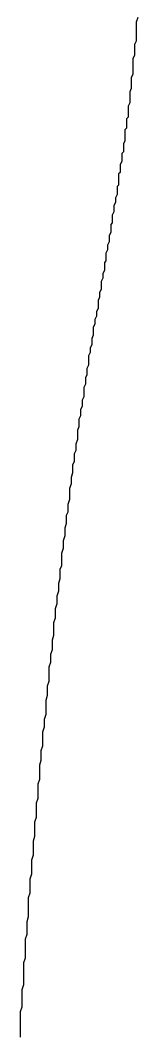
# Model space of a CAD drawing. Header units: millimetres. Extents: x 111 to 2999, y 81 to 1941.
# Drawn here: x 988.44 to 989.18, y 618.64 to 625.06 of the extents above; entities that cross this region are included whole.
import ezdxf

# ---------------------------------------------------------------- set-up
doc = ezdxf.new("R2010")
doc.units = ezdxf.units.MM

msp = doc.modelspace()

# ---------------------------------------------------------------- linework, layer by layer
msp.add_polyline3d([(989.1802, 625.0726, 0), (989.1702, 625.0426, 0), (989.1702, 625.0226, 0), (989.1702, 625.0026, 0), (989.1702, 624.9826, 0), (989.1702, 624.9626, 0), (989.1702, 624.9426, 0), (989.1702, 624.9226, 0), (989.1602, 624.9026, 0), (989.1602, 624.8826, 0), (989.1602, 624.8626, 0), (989.1602, 624.8426, 0), (989.1602, 624.8326, 0), (989.1502, 624.8126, 0), (989.1502, 624.7926, 0), (989.1502, 624.7726, 0), (989.1502, 624.7526, 0), (989.1502, 624.7326, 0), (989.1502, 624.7126, 0), (989.1402, 624.6926, 0), (989.1402, 624.6826, 0), (989.1402, 624.6626, 0), (989.1402, 624.6426, 0), (989.1402, 624.6226, 0), (989.1302, 624.6026, 0), (989.1302, 624.5826, 0), (989.1302, 624.5726, 0), (989.1302, 624.5526, 0), (989.1302, 624.5326, 0), (989.1202, 624.5126, 0), (989.1202, 624.5026, 0), (989.1202, 624.4826, 0), (989.1202, 624.4626, 0), (989.1202, 624.4426, 0), (989.1102, 624.4326, 0), (989.1102, 624.4126, 0), (989.1102, 624.3926, 0), (989.1102, 624.3726, 0), (989.1002, 624.3626, 0), (989.1002, 624.3426, 0), (989.1002, 624.3226, 0), (989.1002, 624.3126, 0), (989.1002, 624.2926, 0), (989.0902, 624.2726, 0), (989.0902, 624.2626, 0), (989.0902, 624.2426, 0), (989.0902, 624.2226, 0), (989.0802, 624.2126, 0), (989.0802, 624.1926, 0), (989.0802, 624.1726, 0), (989.0802, 624.1626, 0), (989.0702, 624.1426, 0), (989.0702, 624.1326, 0), (989.0702, 624.1126, 0), (989.0702, 624.0926, 0), (989.0602, 624.0826, 0), (989.0602, 624.0626, 0), (989.0602, 624.0426, 0), (989.0602, 624.0326, 0), (989.0602, 624.0126, 0), (989.0502, 624.0026, 0), (989.0502, 623.9826, 0), (989.0502, 623.9626, 0), (989.0502, 623.9526, 0), (989.0402, 623.9326, 0), (989.0402, 623.9226, 0), (989.0402, 623.9026, 0), (989.0302, 623.8826, 0), (989.0302, 623.8726, 0), (989.0302, 623.8526, 0), (989.0302, 623.8426, 0), (989.0202, 623.8226, 0), (989.0202, 623.8026, 0), (989.0202, 623.7926, 0), (989.0202, 623.7726, 0), (989.0102, 623.7626, 0), (989.0102, 623.7426, 0), (989.0102, 623.7326, 0), (989.0102, 623.7126, 0), (989.0002, 623.6926, 0), (989.0002, 623.6826, 0), (989.0002, 623.6626, 0), (989.0002, 623.6526, 0), (988.9902, 623.6326, 0), (988.9902, 623.6126, 0), (988.9902, 623.6026, 0), (988.9802, 623.5826, 0), (988.9802, 623.5626, 0), (988.9802, 623.5526, 0), (988.9802, 623.5326, 0), (988.9702, 623.5226, 0), (988.9702, 623.5026, 0), (988.9702, 623.4826, 0), (988.9702, 623.4726, 0), (988.9602, 623.4526, 0), (988.9602, 623.4326, 0), (988.9602, 623.4226, 0), (988.9502, 623.4026, 0), (988.9502, 623.3826, 0), (988.9502, 623.3726, 0), (988.9502, 623.3526, 0), (988.9402, 623.3326, 0), (988.9402, 623.3226, 0), (988.9402, 623.3026, 0), (988.9302, 623.2826, 0), (988.9302, 623.2726, 0), (988.9302, 623.2526, 0), (988.9302, 623.2326, 0), (988.9202, 623.2126, 0), (988.9202, 623.2026, 0), (988.9202, 623.1826, 0), (988.9102, 623.1626, 0), (988.9102, 623.1426, 0), (988.9102, 623.1326, 0), (988.9002, 623.1126, 0), (988.9002, 623.0926, 0), (988.9002, 623.0726, 0), (988.9002, 623.0626, 0), (988.8902, 623.0426, 0), (988.8902, 623.0226, 0), (988.8902, 623.0026, 0), (988.8802, 622.9826, 0), (988.8802, 622.9626, 0), (988.8802, 622.9526, 0), (988.8702, 622.9326, 0), (988.8702, 622.9126, 0), (988.8702, 622.8926, 0), (988.8702, 622.8726, 0), (988.8602, 622.8526, 0), (988.8602, 622.8326, 0), (988.8602, 622.8126, 0), (988.8502, 622.7926, 0), (988.8502, 622.7726, 0), (988.8502, 622.7526, 0), (988.8402, 622.7326, 0), (988.8402, 622.7126, 0), (988.8402, 622.6926, 0), (988.8402, 622.6726, 0), (988.8302, 622.6526, 0), (988.8302, 622.6326, 0), (988.8302, 622.6126, 0), (988.8202, 622.5926, 0), (988.8202, 622.5726, 0), (988.8202, 622.5526, 0), (988.8102, 622.5326, 0), (988.8102, 622.5126, 0), (988.8102, 622.4826, 0), (988.8002, 622.4626, 0), (988.8002, 622.4426, 0), (988.8002, 622.4226, 0), (988.8002, 622.4026, 0), (988.7902, 622.3726, 0), (988.7902, 622.3526, 0), (988.7902, 622.3326, 0), (988.7802, 622.3126, 0), (988.7802, 622.2826, 0), (988.7802, 622.2626, 0), (988.7702, 622.2426, 0), (988.7702, 622.2126, 0), (988.7702, 622.1926, 0), (988.7602, 622.1626, 0), (988.7602, 622.1426, 0), (988.7602, 622.1226, 0), (988.7502, 622.0926, 0), (988.7502, 622.0726, 0), (988.7502, 622.0426, 0), (988.7502, 622.0226, 0), (988.7402, 621.9926, 0), (988.7402, 621.9726, 0), (988.7402, 621.9426, 0), (988.7302, 621.9226, 0), (988.7302, 621.8926, 0), (988.7302, 621.8726, 0), (988.7202, 621.8426, 0), (988.7202, 621.8226, 0), (988.7202, 621.7926, 0), (988.7102, 621.7626, 0), (988.7102, 621.7426, 0), (988.7102, 621.7126, 0), (988.7002, 621.6826, 0), (988.7002, 621.6626, 0), (988.7002, 621.6326, 0), (988.7002, 621.6026, 0), (988.6902, 621.5826, 0), (988.6902, 621.5526, 0), (988.6902, 621.5226, 0), (988.6802, 621.4926, 0), (988.6802, 621.4726, 0), (988.6802, 621.4426, 0), (988.6702, 621.4126, 0), (988.6702, 621.3826, 0), (988.6702, 621.3626, 0), (988.6602, 621.3326, 0), (988.6602, 621.3026, 0), (988.6602, 621.2726, 0), (988.6502, 621.2426, 0), (988.6502, 621.2226, 0), (988.6502, 621.1926, 0), (988.6502, 621.1626, 0), (988.6402, 621.1326, 0), (988.6402, 621.1026, 0), (988.6402, 621.0726, 0), (988.6302, 621.0426, 0), (988.6302, 621.0226, 0), (988.6302, 620.9926, 0), (988.6202, 620.9626, 0), (988.6202, 620.9326, 0), (988.6202, 620.9026, 0), (988.6202, 620.8726, 0), (988.6102, 620.8426, 0), (988.6102, 620.8126, 0), (988.6102, 620.7826, 0), (988.6002, 620.7526, 0), (988.6002, 620.7226, 0), (988.6002, 620.6926, 0), (988.6002, 620.6626, 0), (988.5902, 620.6326, 0), (988.5902, 620.6026, 0), (988.5902, 620.5826, 0), (988.5802, 620.5526, 0), (988.5802, 620.5226, 0), (988.5802, 620.4926, 0), (988.5802, 620.4626, 0), (988.5702, 620.4326, 0), (988.5702, 620.4026, 0), (988.5702, 620.3726, 0), (988.5602, 620.3426, 0), (988.5602, 620.3126, 0), (988.5602, 620.2826, 0), (988.5602, 620.2526, 0), (988.5502, 620.2226, 0), (988.5502, 620.1926, 0), (988.5502, 620.1626, 0), (988.5502, 620.1326, 0), (988.5402, 620.1026, 0), (988.5402, 620.0726, 0), (988.5402, 620.0426, 0), (988.5402, 620.0126, 0), (988.5302, 619.9826, 0), (988.5302, 619.9526, 0), (988.5302, 619.9226, 0), (988.5302, 619.8926, 0), (988.5202, 619.8626, 0), (988.5202, 619.8326, 0), (988.5202, 619.8026, 0), (988.5202, 619.7726, 0), (988.5102, 619.7426, 0), (988.5102, 619.7126, 0), (988.5102, 619.6826, 0), (988.5102, 619.6526, 0), (988.5002, 619.6226, 0), (988.5002, 619.5926, 0), (988.5002, 619.5626, 0), (988.5002, 619.5326, 0), (988.4902, 619.5026, 0), (988.4902, 619.4726, 0), (988.4902, 619.4426, 0), (988.4902, 619.4126, 0), (988.4902, 619.3826, 0), (988.4802, 619.3526, 0), (988.4802, 619.3326, 0), (988.4802, 619.3026, 0), (988.4802, 619.2726, 0), (988.4702, 619.2426, 0), (988.4702, 619.2126, 0), (988.4702, 619.1826, 0), (988.4702, 619.1526, 0), (988.4702, 619.1226, 0), (988.4602, 619.0926, 0), (988.4602, 619.0726, 0), (988.4602, 619.0426, 0), (988.4602, 619.0126, 0), (988.4602, 618.9826, 0), (988.4602, 618.9526, 0), (988.4502, 618.9226, 0), (988.4502, 618.8926, 0), (988.4502, 618.8726, 0), (988.4502, 618.8426, 0), (988.4502, 618.8126, 0), (988.4402, 618.7826, 0), (988.4402, 618.7626, 0), (988.4402, 618.7326, 0), (988.4402, 618.7026, 0), (988.4402, 618.6726, 0), (988.4402, 618.6526, 0), (988.4402, 618.6226, 0)])

doc.saveas('drawing.dxf')
